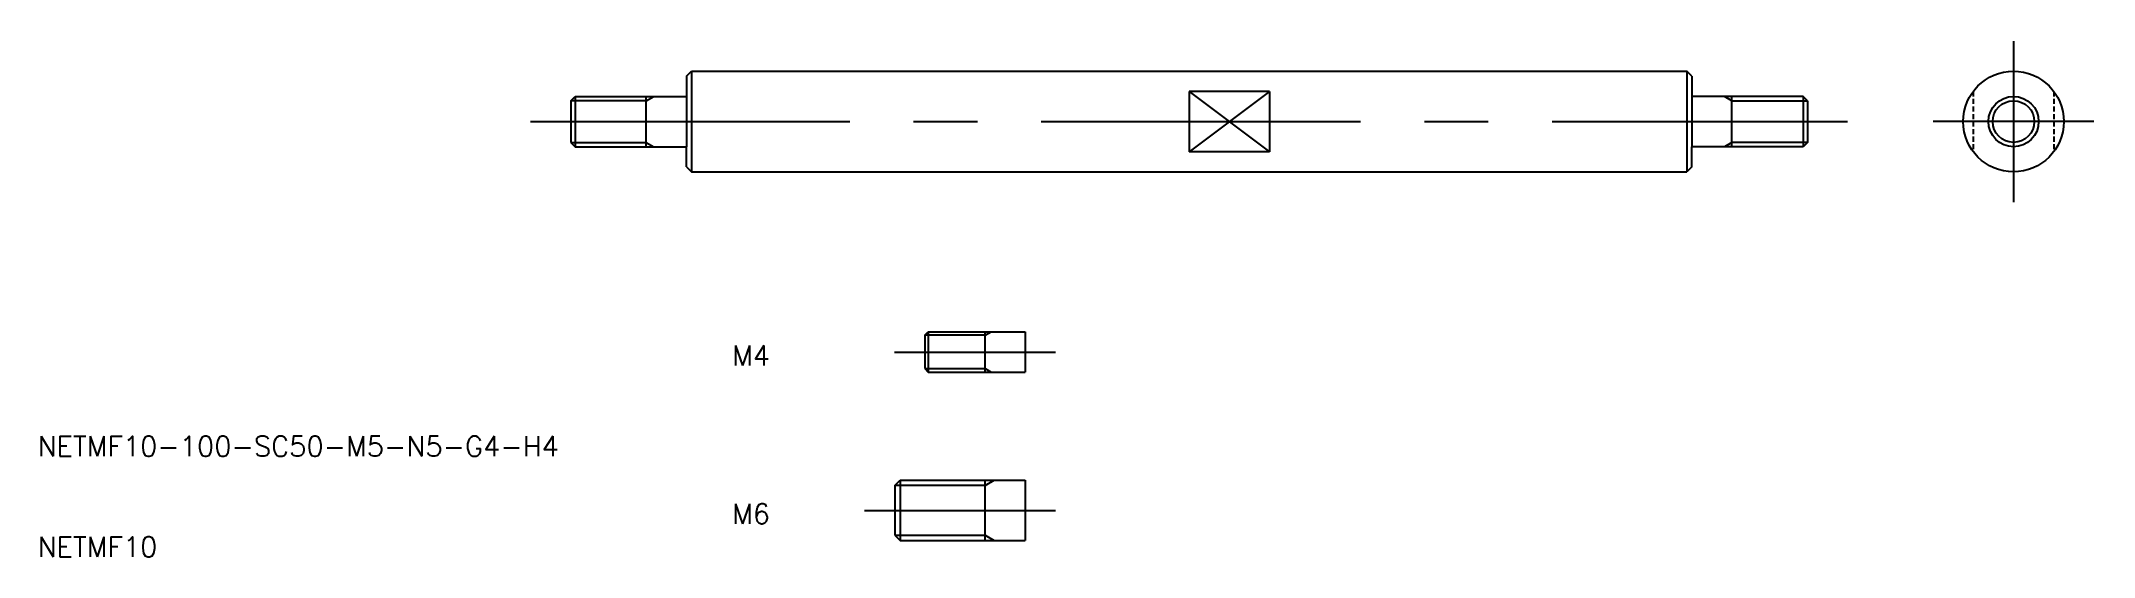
# Model space of a CAD drawing. Extents: x 86 to 290, y 7 to 58.
import ezdxf

# ---------------------------------------------------------------- set-up
doc = ezdxf.new("R2010")
doc.units = 0
doc.linetypes.add('CENTER', pattern=[50.8, 31.75, -6.35, 6.35, -6.35])
doc.linetypes.add('DASHED', pattern=[0.75, 0.5, -0.25])
doc.layers.get('0').update_dxf_attribs({"linetype": 'CONTINUOUS'})
doc.layers.add('CENTER', color=1, linetype='CENTER')
doc.styles.get("Standard").update_dxf_attribs({"font": 'txt.shx', "bigfont": 'extfont.shx'})

msp = doc.modelspace()

# ---------------------------------------------------------------- linework, layer by layer
at = {"color": 7, "linetype": 'CONTINUOUS'}
for p, q in [((150, 54.5), (150.5, 55)), ((150, 54.5), (150, 52.5)), ((150.5, 55), (249.5, 55)), ((150.5, 55), (150.5, 45)), ((249.5, 55), (249.5, 45)), ((250, 54.5), (249.5, 55)), ((250, 54.5), (250, 52.5)), ((138.5, 52.07), (138.93, 52.5)), ((138.5, 52.07), (138.5, 47.93)), ((138.93, 52.5), (150, 52.5)), ((138.93, 52.5), (138.93, 47.5)), ((146, 47.5), (146, 52.5)), ((150, 52.5), (150, 47.5)), ((208, 53), (200, 53)), ((250, 52.5), (250, 47.5)), ((261.07, 52.5), (250, 52.5)), ((254, 47.5), (254, 52.5)), ((261.07, 52.5), (261.07, 47.5)), ((261.5, 52.07), (261.07, 52.5)), ((261.5, 52.07), (261.5, 47.93)), ((138.5, 47.93), (138.93, 47.5)), ((138.93, 47.5), (150, 47.5)), ((150, 45.5), (150, 47.5)), ((208, 47), (200, 47)), ((250, 45.5), (250, 47.5)), ((261.07, 47.5), (250, 47.5)), ((261.5, 47.93), (261.07, 47.5)), ((150, 45.5), (150.5, 45)), ((150.5, 45), (249.5, 45)), ((250, 45.5), (249.5, 45)), ((173.71, 28.75), (174.05, 29.1)), ((173.71, 28.75), (173.71, 25.44)), ((174.05, 29.1), (174.05, 25.1)), ((174.05, 29.1), (183.71, 29.1)), ((179.71, 25.1), (179.71, 29.1)), ((183.71, 29.1), (183.71, 25.1)), ((173.71, 25.44), (174.05, 25.1)), ((174.05, 25.1), (183.71, 25.1)), ((170.74, 13.82), (171.26, 14.34)), ((171.26, 14.34), (183.71, 14.34)), ((171.26, 14.34), (171.26, 8.36)), ((179.71, 8.36), (179.71, 14.34)), ((183.71, 14.34), (183.71, 8.36)), ((170.74, 13.82), (170.74, 8.88)), ((170.74, 8.88), (171.26, 8.36)), ((171.26, 8.36), (183.71, 8.36))]:
    msp.add_line(p, q, dxfattribs=at)
at = {"color": 3}
for p, q in [((146, 52.07), (138.5, 52.07)), ((254, 52.07), (261.5, 52.07)), ((138.5, 47.93), (146, 47.93)), ((261.5, 47.93), (254, 47.93)), ((179.71, 28.75), (173.71, 28.75)), ((173.71, 25.44), (179.71, 25.44)), ((179.71, 13.82), (170.74, 13.82)), ((170.74, 8.88), (179.71, 8.88))]:
    msp.add_line(p, q, dxfattribs=at)
at = {"color": 3, "linetype": 'CONTINUOUS'}
for p, q in [((146, 52.07), (146.75, 52.5)), ((208, 53), (200, 47)), ((200, 53), (208, 47)), ((254, 52.07), (253.25, 52.5)), ((146, 47.93), (146.75, 47.5)), ((254, 47.93), (253.25, 47.5)), ((179.71, 28.75), (180.31, 29.1)), ((179.71, 25.44), (180.31, 25.1)), ((179.71, 13.82), (180.6, 14.34)), ((179.71, 8.88), (180.6, 8.36))]:
    msp.add_line(p, q, dxfattribs=at)
for p, q in [((200, 53), (200, 47)), ((208, 53), (208, 47))]:
    msp.add_line(p, q)
at = {"color": 3, "linetype": 'DASHED'}
for p, q in [((278, 53), (278, 47)), ((286, 53), (286, 47))]:
    msp.add_line(p, q, dxfattribs=at)
at = {"color": 7, "linetype": 'CONTINUOUS'}
for radius in [5, 2.5]:
    msp.add_circle((282, 50), radius, dxfattribs=at)
at = {"color": 3, "linetype": 'CONTINUOUS'}
msp.add_circle((282, 50), 2.07, dxfattribs=at)
at = {"layer": 'CENTER', "color": 1, "linetype": 'CENTER'}
for p, q in [((282, 58), (282, 42)), ((134.5, 50), (265.5, 50)), ((290, 50), (274, 50)), ((170.71, 27.09), (186.71, 27.09)), ((167.71, 11.34), (186.71, 11.34))]:
    msp.add_line(p, q, dxfattribs=at)

# ---------------------------------------------------------------- texts
at = {"color": 7, "linetype": 'CONTINUOUS'}
for s, p in [('M4', (154.55, 25.75)), ('NETMF10-100-SC50-M5-N5-G4-H4', (85.47, 16.72)), ('M6', (154.55, 10)), ('NETMF10', (85.47, 6.72))]:
    msp.add_text(s, height=2, dxfattribs=at).set_placement(p)

doc.saveas('drawing.dxf')
